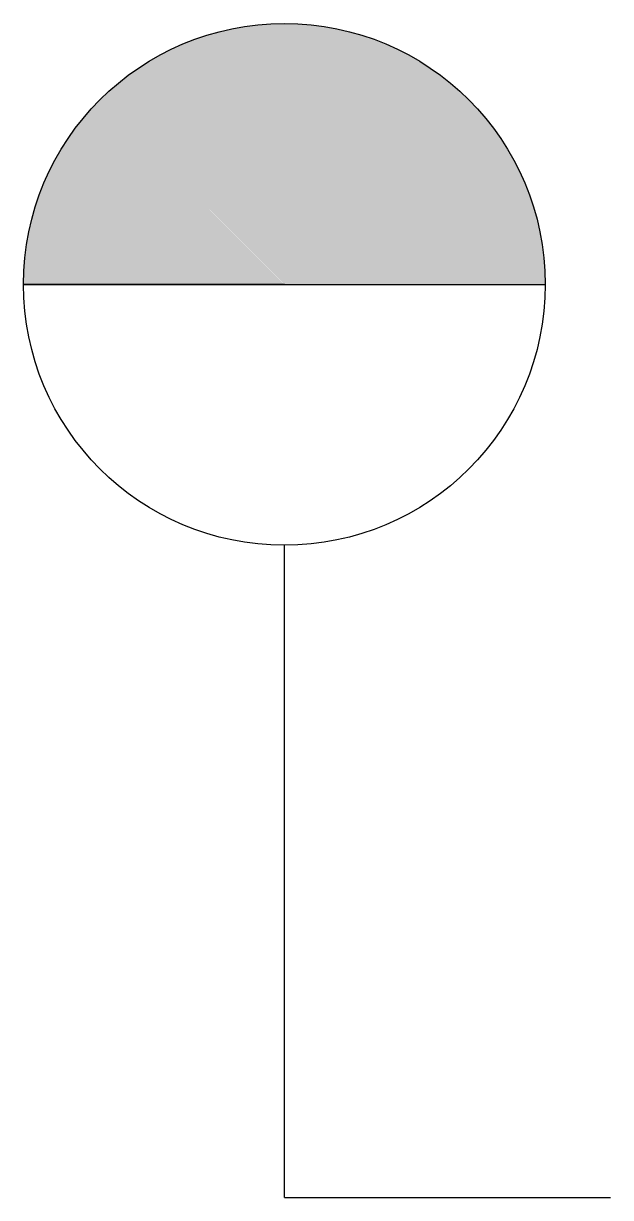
# Model space of a CAD drawing. Extents: x -0.8 to 1, y 0 to 3.6.
import ezdxf

# ---------------------------------------------------------------- set-up
doc = ezdxf.new("R2010")
doc.units = 0
doc.layers.get('0').update_dxf_attribs({"linetype": 'CONTINUOUS'})

msp = doc.modelspace()

# ---------------------------------------------------------------- linework, layer by layer
at = {"color": 0}
for p, q in [((0, 2.8), (-0.8, 2.8)), ((-0.8, 2.8), (0, 2.8)), ((0, 2.8), (0.8, 2.8)), ((0, 0), (0, 2)), ((0, 0), (1, 0))]:
    msp.add_line(p, q, dxfattribs=at)
at = {"color": 0, "const_width": 0.8}
msp.add_lwpolyline([(0.4, 2.8, 0.198912), (0.2828, 3.0828, 0.198912), (0, 3.2, 0.198912), (-0.2828, 3.0828, 0.198912), (-0.4, 2.8)], format="xyb", dxfattribs=at)
at = {"color": 0}
msp.add_circle((0, 2.8), 0.8, dxfattribs=at)

doc.saveas('drawing.dxf')
